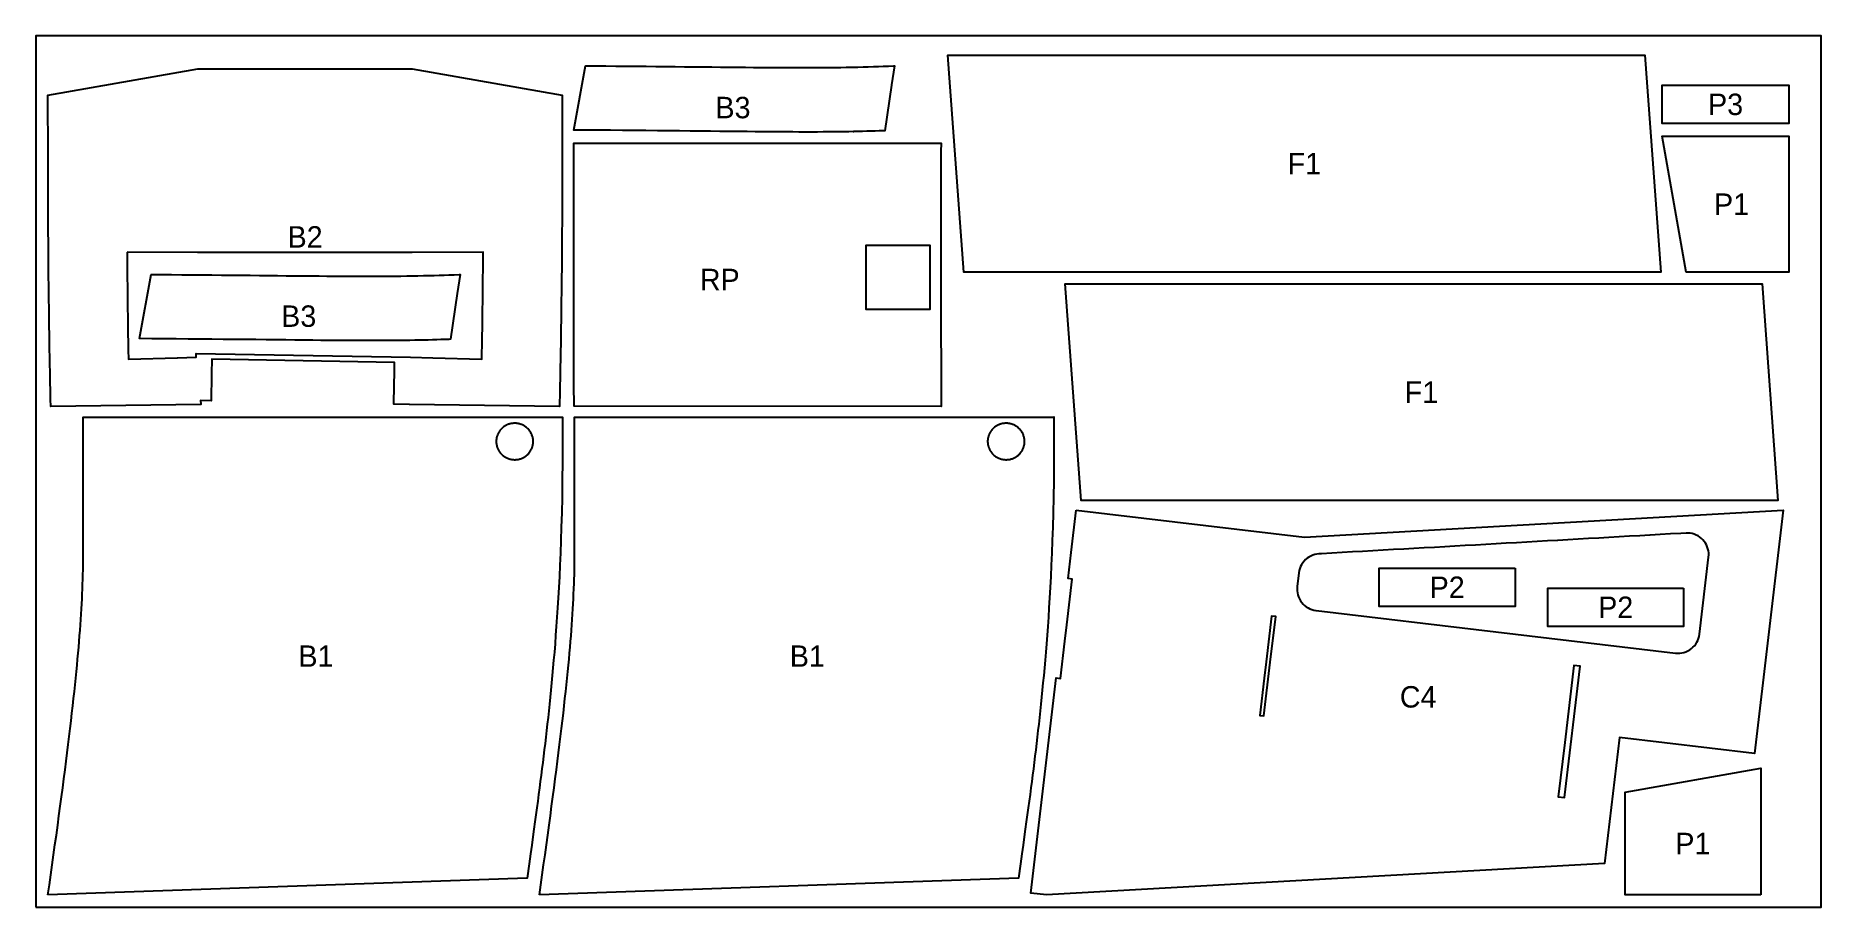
# Model space of a CAD drawing. Header units: millimetres. Extents: x 0 to 2500, y 0 to 1220.
import ezdxf
from ezdxf.enums import TextEntityAlignment as Align

# ---------------------------------------------------------------- set-up
doc = ezdxf.new("R2010")
doc.units = ezdxf.units.MM
for name, color, linetype in [('DECOUPE', 1, 'Continuous'), ('PANNEAU', 8, 'Continuous'), ('REPERES', 5, 'Continuous')]:
    doc.layers.add(name, color=color, linetype=linetype)

msp = doc.modelspace()

# ---------------------------------------------------------------- linework, layer by layer
at = {"layer": 'DECOUPE'}
for points in [[(1059.81, 1085.2), (1059.8, 1085.24), (1050.21, 1085.29), (1050.19, 1085.29), (1040.22, 1085.35), (1040.19, 1085.35), (1040.19, 1085.35), (1029.82, 1085.42), (1029.79, 1085.42), (1029.79, 1085.42), (1019, 1085.5), (1018.97, 1085.5), (1018.97, 1085.5), (1007.75, 1085.6), (1007.73, 1085.6), (1007.73, 1085.6), (996.06, 1085.71), (996.03, 1085.71), (996.03, 1085.71), (983.91, 1085.83), (983.89, 1085.83), (983.89, 1085.83), (971.3, 1085.96), (971.28, 1085.96), (971.28, 1085.96), (971.28, 1085.96), (958.23, 1086.1), (958.21, 1086.1), (958.21, 1086.1), (944.68, 1086.24), (930.68, 1086.39), (916.24, 1086.54), (901.37, 1086.69), (886.08, 1086.84), (870.4, 1086.99), (854.37, 1087.14), (838.02, 1087.29), (821.4, 1087.43), (804.56, 1087.57), (787.53, 1087.71), (770.4, 1087.84), (753.2, 1087.97), (769.75, 1177.85), (784.01, 1177.74), (784.02, 1177.74), (784.02, 1177.74), (798.25, 1177.63), (798.27, 1177.63), (798.27, 1177.63), (812.45, 1177.51), (812.46, 1177.51), (812.46, 1177.51), (826.56, 1177.4), (826.58, 1177.4), (826.58, 1177.4), (840.57, 1177.28), (840.59, 1177.28), (840.59, 1177.28), (854.45, 1177.15), (854.47, 1177.15), (854.47, 1177.15), (854.47, 1177.15), (854.47, 1177.15), (868.19, 1177.03), (868.21, 1177.03), (868.21, 1177.03), (868.21, 1177.03), (868.21, 1177.03), (881.75, 1176.9), (881.77, 1176.9), (881.77, 1176.9), (881.77, 1176.9), (881.77, 1176.9), (895.12, 1176.76), (895.14, 1176.76), (895.14, 1176.76), (908.29, 1176.63), (908.31, 1176.63), (908.31, 1176.63), (921.24, 1176.49), (921.26, 1176.49), (921.26, 1176.49), (921.26, 1176.49), (921.26, 1176.49), (933.95, 1176.36), (933.97, 1176.36), (933.97, 1176.36), (933.97, 1176.36), (946.44, 1176.23), (946.44, 1176.23), (958.66, 1176.1), (958.66, 1176.1), (970.62, 1175.98), (982.31, 1175.86), (982.31, 1175.86), (993.74, 1175.76), (993.74, 1175.76), (1004.9, 1175.66), (1004.9, 1175.66), (1015.79, 1175.57), (1015.79, 1175.57), (1026.42, 1175.5), (1026.42, 1175.5), (1036.79, 1175.44), (1036.79, 1175.44), (1046.9, 1175.39), (1056.76, 1175.36), (1066.37, 1175.34), (1075.74, 1175.35), (1084.89, 1175.36), (1084.89, 1175.36), (1093.81, 1175.4), (1093.81, 1175.4), (1102.52, 1175.46), (1111.03, 1175.53), (1119.34, 1175.62), (1119.34, 1175.62), (1127.47, 1175.73), (1135.42, 1175.86), (1135.42, 1175.86), (1143.21, 1176.01), (1150.85, 1176.18), (1158.34, 1176.36), (1165.71, 1176.56), (1172.94, 1176.77), (1180.07, 1177), (1187.09, 1177.25), (1187.09, 1177.25), (1194.02, 1177.51), (1200.87, 1177.78), (1202.45, 1177.85), (1198.23, 1151.03), (1198.23, 1150.95), (1198.22, 1150.95), (1188.65, 1087.07), (1186.48, 1086.99), (1180.96, 1086.78), (1180.94, 1086.78), (1180.94, 1086.78), (1175.31, 1086.58), (1175.3, 1086.58), (1175.3, 1086.58), (1169.56, 1086.4), (1169.54, 1086.4), (1169.54, 1086.4), (1163.67, 1086.22), (1163.66, 1086.22), (1163.66, 1086.22), (1157.65, 1086.06), (1157.63, 1086.06), (1157.63, 1086.06), (1151.47, 1085.91), (1151.46, 1085.91), (1151.46, 1085.91), (1145.13, 1085.77), (1145.11, 1085.77), (1145.11, 1085.69), (1145.11, 1085.77), (1138.61, 1085.65), (1138.59, 1085.65), (1131.89, 1085.54), (1131.87, 1085.54), (1131.86, 1085.54), (1124.95, 1085.45), (1124.93, 1085.44), (1124.93, 1085.45), (1117.79, 1085.37), (1117.77, 1085.37), (1117.77, 1085.37), (1110.38, 1085.3), (1110.36, 1085.3), (1110.36, 1085.3), (1102.71, 1085.25), (1102.69, 1085.25), (1102.69, 1085.25), (1094.77, 1085.22), (1094.74, 1085.22), (1094.74, 1085.22), (1086.52, 1085.2), (1086.5, 1085.2), (1086.5, 1085.2), (1077.96, 1085.2), (1077.94, 1085.2), (1077.94, 1085.2), (1069.07, 1085.21), (1069.05, 1085.21), (1069.05, 1085.21), (1059.83, 1085.24), (1059.8, 1085.24)], [(1948.39, 1192.91), (2039.78, 1192.91), (2039.78, 1192.91), (2253.02, 1192.91), (2275.36, 889.2), (2275.36, 889.2), (2062.12, 889.2), (1970.73, 889.2), (1970.71, 889.2), (1299.54, 889.2), (1277.2, 1192.91)], [(17.21, 1085.31), (17.21, 1085.31), (17.2, 1102.3), (17.2, 1102.33), (17.2, 1119.44), (17.2, 1119.46), (17.2, 1119.46), (17.2, 1136.66), (227.12, 1173.66), (227.12, 1173.68), (227.2, 1173.68), (527.2, 1173.68), (737.2, 1136.66), (737.2, 1119.48), (737.2, 1119.46), (737.2, 1119.46), (737.2, 1102.34), (737.2, 1102.33), (737.19, 1085.33), (737.19, 1085.31), (737.19, 1085.31), (737.18, 1068.48), (737.18, 1068.46), (737.16, 1051.85), (737.16, 1051.84), (737.16, 1051.84), (737.16, 1051.84), (737.16, 1051.84), (737.16, 1051.84), (737.14, 1035.51), (737.14, 1035.49), (737.14, 1035.49), (737.14, 1035.49), (737.14, 1035.49), (737.14, 1035.49), (737.1, 1019.47), (737.1, 1019.46), (737.1, 1019.46), (737.06, 1003.8), (737.06, 1003.78), (737.06, 1003.78), (737.06, 1003.78), (737.06, 1003.78), (737.06, 1003.78), (737, 988.51), (737, 988.49), (737, 988.49), (736.94, 973.64), (736.94, 973.61), (736.94, 973.61), (736.94, 973.61), (736.94, 973.61), (736.87, 959.19), (736.87, 959.17), (736.87, 959.17), (736.79, 945.2), (736.79, 945.18), (736.79, 945.18), (736.79, 945.18), (736.7, 931.67), (736.7, 931.65), (736.7, 931.65), (736.61, 918.6), (736.61, 918.58), (736.61, 918.58), (736.61, 918.58), (736.61, 918.58), (736.51, 905.99), (736.51, 905.97), (736.51, 905.97), (736.4, 893.84), (736.4, 893.82), (736.4, 893.82), (736.29, 882.15), (736.29, 882.13), (736.29, 882.13), (736.17, 870.9), (736.17, 870.88), (736.17, 870.88), (736.05, 860.08), (736.05, 860.06), (735.92, 849.68), (735.92, 849.66), (735.92, 849.66), (735.8, 839.69), (735.8, 839.66), (735.8, 839.66), (735.67, 830.07), (735.67, 830.05), (735.67, 830.05), (735.54, 820.83), (735.54, 820.81), (735.54, 820.81), (735.41, 811.94), (735.41, 811.92), (735.41, 811.92), (735.27, 803.38), (735.27, 803.36), (735.27, 803.36), (735.14, 795.14), (735.14, 795.12), (735.14, 795.12), (735.01, 787.19), (735.01, 787.17), (735.01, 787.17), (734.88, 779.52), (734.88, 779.5), (734.88, 779.5), (734.75, 772.12), (734.75, 772.09), (734.75, 772.09), (734.62, 764.95), (734.62, 764.93), (734.62, 764.93), (734.5, 758.02), (734.5, 758), (734.49, 758), (734.37, 751.3), (734.37, 751.28), (734.37, 751.28), (734.24, 744.77), (734.24, 744.75), (734.24, 744.75), (734.12, 738.43), (734.12, 738.41), (734.12, 738.41), (734, 732.25), (734, 732.23), (734, 732.23), (733.88, 726.23), (733.88, 726.21), (733.88, 726.21), (733.76, 720.34), (733.76, 720.32), (733.76, 720.32), (733.64, 714.58), (733.64, 714.56), (733.64, 714.56), (733.52, 708.94), (733.52, 708.92), (733.52, 708.92), (733.41, 703.39), (733.41, 703.37), (733.43, 703.37), (733.41, 703.37), (733.41, 703.37), (733.36, 701.2), (523.45, 703.91), (523.45, 703.91), (523.39, 703.91), (523.37, 703.91), (523.37, 703.91), (523.29, 703.91), (523.29, 703.91), (501.38, 704.37), (501.38, 704.57), (501.38, 704.57), (501.49, 709.67), (501.49, 709.67), (501.6, 714.87), (501.6, 714.87), (501.7, 720.19), (501.7, 720.19), (501.82, 725.65), (501.82, 725.65), (501.93, 731.25), (501.93, 731.25), (502.04, 737.01), (502.04, 737.01), (502.16, 742.96), (502.16, 742.96), (502.27, 749.11), (502.27, 749.11), (502.39, 755.47), (502.39, 755.47), (502.52, 762.06), (502.52, 762.06), (502.52, 762.54), (246.57, 767.14), (246.56, 766.68), (246.56, 766.66), (246.44, 760.03), (246.32, 753.69), (246.32, 753.66), (246.21, 747.56), (246.21, 747.53), (246.21, 747.51), (246.11, 741.6), (246.11, 741.56), (246, 735.81), (246, 735.78), (245.9, 730.22), (245.9, 730.2), (245.9, 730.17), (245.8, 724.76), (245.8, 724.74), (245.8, 724.72), (245.71, 719.44), (245.71, 719.42), (245.71, 719.39), (245.61, 714.24), (245.61, 714.21), (245.61, 714.19), (245.52, 709.13), (245.52, 709.11), (245.52, 708.91), (230.92, 709.17), (231.02, 704.11), (231.03, 703.91), (21.04, 701.2), (20.99, 703.35), (20.99, 703.37), (20.99, 703.37), (20.99, 703.39), (20.88, 708.9), (20.88, 708.92), (20.88, 708.92), (20.76, 714.54), (20.76, 714.56), (20.76, 714.56), (20.64, 720.3), (20.64, 720.32), (20.64, 720.32), (20.52, 726.19), (20.52, 726.21), (20.52, 726.21), (20.4, 732.21), (20.4, 732.23), (20.4, 732.23), (20.28, 738.39), (20.28, 738.41), (20.28, 738.41), (20.16, 744.73), (20.16, 744.75), (20.16, 744.75), (20.03, 751.26), (20.03, 751.28), (20.03, 751.28), (19.91, 757.98), (19.91, 758), (19.91, 758), (19.78, 764.91), (19.78, 764.93), (19.78, 764.93), (19.65, 772.07), (19.65, 772.09), (19.65, 772.09), (19.52, 779.48), (19.52, 779.5), (19.52, 779.5), (19.39, 787.15), (19.39, 787.17), (19.39, 787.17), (19.26, 795.1), (19.26, 795.12), (19.26, 795.12), (19.13, 803.34), (19.13, 803.36), (19.13, 803.36), (19, 811.9), (19, 811.92), (19, 811.92), (18.86, 820.79), (18.86, 820.81), (18.86, 820.81), (18.73, 830.03), (18.73, 830.05), (18.73, 830.05), (18.61, 839.64), (18.61, 839.66), (18.61, 839.66), (18.48, 849.64), (18.48, 849.66), (18.48, 849.66), (18.35, 860.04), (18.35, 860.06), (18.35, 860.06), (18.23, 870.86), (18.23, 870.88), (18.23, 870.88), (18.12, 882.11), (18.12, 882.13), (18.12, 882.13), (18, 893.8), (18, 893.82), (18, 893.82), (17.9, 905.95), (17.9, 905.97), (17.9, 905.97), (17.79, 918.55), (17.79, 918.58), (17.79, 918.58), (17.79, 918.58), (17.7, 931.63), (17.7, 931.65), (17.7, 931.65), (17.61, 945.16), (17.61, 945.18), (17.61, 945.18), (17.61, 945.18), (17.53, 959.15), (17.53, 959.17), (17.53, 959.17), (17.46, 973.59), (17.46, 973.61), (17.38, 973.61), (17.46, 973.61), (17.46, 973.61), (17.4, 988.47), (17.4, 988.49), (17.4, 988.49), (17.34, 1003.76), (17.34, 1003.78), (17.34, 1003.78), (17.34, 1003.78), (17.34, 1003.78), (17.3, 1019.43), (17.3, 1019.46), (17.3, 1019.46), (17.27, 1035.46), (17.26, 1035.49), (17.27, 1035.49), (17.27, 1035.49), (17.27, 1035.49), (17.24, 1051.81), (17.24, 1051.84), (17.24, 1051.84), (17.24, 1051.84), (17.24, 1051.84), (17.22, 1068.44), (17.22, 1068.46), (17.21, 1085.28)], [(2277.2, 1150.7), (2277.2, 1150.7), (2454.79, 1150.7), (2454.79, 1097.2), (2277.2, 1097.2), (2277.2, 1150.7)], [(2454.79, 1079.2), (2454.79, 1079.2), (2454.79, 889.2), (2310.69, 889.2), (2277.2, 1079.2)], [(753.24, 997.84), (753.24, 997.84), (753.27, 1011.19), (753.27, 1011.23), (753.29, 1021.18), (753.29, 1021.28), (753.29, 1021.28), (753.33, 1035.89), (753.33, 1035.94), (753.39, 1049.98), (753.39, 1050), (753.39, 1050), (753.4, 1052.56), (753.4, 1052.58), (753.4, 1052.58), (753.41, 1054.46), (753.41, 1054.5), (753.41, 1054.5), (753.42, 1056.38), (753.42, 1056.41), (753.42, 1056.41), (753.43, 1058.28), (753.43, 1058.31), (753.44, 1059.93), (753.44, 1059.97), (753.44, 1059.97), (753.45, 1061.17), (753.45, 1061.21), (753.45, 1061.21), (753.46, 1062.4), (753.46, 1062.43), (753.47, 1063.62), (753.47, 1063.64), (753.47, 1063.64), (753.48, 1064.82), (753.48, 1064.84), (753.48, 1064.84), (753.49, 1066), (753.49, 1066.01), (753.5, 1067.16), (753.5, 1067.17), (753.51, 1068.3), (753.51, 1068.31), (753.53, 1069.42), (1267.55, 1069.42), (1267.53, 1067.75), (1267.52, 1066.05), (1267.51, 1064.32), (1267.5, 1062.58), (1267.49, 1060.82), (1267.48, 1059.05), (1267.47, 1056.67), (1267.45, 1053.08), (1267.41, 1040.24), (1267.37, 1027.1), (1267.34, 1013.19), (1267.32, 999.26), (1267.3, 980.7), (1267.28, 952.87), (1267.28, 921.64), (1267.29, 890.51), (1267.32, 859.51), (1267.37, 828.66), (1267.43, 798.01), (1267.51, 767.57), (1267.56, 752.56), (1267.62, 739.57), (1267.7, 723.26), (1267.76, 712.14), (1267.78, 709.22), (1267.79, 707.6), (1267.8, 706.02), (1267.82, 704.64), (1267.83, 703.42), (1267.84, 702.4), (1267.85, 701.79), (1267.86, 701.2), (753.85, 701.34), (753.77, 701.33), (753.77, 701.33), (753.77, 701.33), (753.77, 701.34), (753.77, 701.34), (753.85, 701.34), (753.84, 701.65), (753.84, 701.67), (753.84, 701.67), (753.83, 702), (753.83, 702.02), (753.82, 702.45), (753.82, 702.47), (753.81, 702.92), (753.81, 702.95), (753.81, 702.95), (753.8, 703.42), (753.8, 703.44), (753.79, 703.95), (753.79, 703.97), (753.71, 703.96), (753.71, 703.97), (753.71, 703.97), (753.79, 703.97), (753.78, 704.47), (753.78, 704.51), (753.78, 704.51), (753.77, 705.05), (753.77, 705.09), (753.76, 705.66), (753.76, 705.68), (753.76, 705.68), (753.75, 706.34), (753.75, 706.36), (753.75, 706.36), (753.74, 707.1), (753.74, 707.12), (753.74, 707.12), (753.74, 707.92), (753.74, 707.93), (753.73, 708.81), (753.73, 708.83), (753.72, 709.74), (753.72, 709.75), (753.71, 710.69), (753.71, 710.71), (753.71, 710.71), (753.7, 712.32), (753.7, 712.34), (753.69, 714.19), (753.69, 714.21), (753.66, 719.21), (753.66, 719.23), (753.66, 719.23), (753.61, 729.05), (753.53, 743.29), (753.53, 743.31), (753.53, 743.31), (753.48, 755.97), (753.48, 755.98), (753.48, 755.98), (753.43, 769.11), (753.43, 769.12), (753.43, 769.12), (753.35, 798.74), (753.35, 798.76), (753.35, 798.76), (753.35, 798.84), (753.35, 798.84), (753.28, 831.88), (753.28, 831.9), (753.28, 831.9), (753.24, 865.28), (753.24, 865.3), (753.24, 865.3), (753.21, 898.86), (753.21, 898.88), (753.21, 898.88), (753.2, 932.58), (753.2, 932.6), (753.2, 932.6), (753.21, 957.98), (753.21, 958.03), (753.21, 958.03), (753.23, 982.73), (753.23, 982.76), (753.24, 997.78)], [(1162.28, 896.63), (1162.3, 866.93), (1162.34, 837.37), (1252.35, 837.41), (1252.31, 866.91), (1252.31, 866.98), (1252.31, 866.98), (1252.29, 896.61), (1252.29, 896.68), (1252.29, 896.68), (1252.28, 926.49), (1162.27, 926.44)], [(127.85, 916.95), (127.94, 905.56), (128.06, 892.92), (128.17, 880.81), (128.29, 869.23), (128.42, 858.16), (128.54, 847.57), (128.67, 837.43), (128.8, 827.74), (128.93, 818.46), (129.06, 809.57), (129.19, 801.06), (129.32, 792.88), (129.45, 785.03), (129.58, 777.49), (129.71, 770.22), (129.77, 767.08), (198.29, 769.05), (198.29, 769.05), (198.37, 769.05), (224.61, 769.84), (224.68, 773.84), (224.68, 773.91), (224.71, 775.25), (224.71, 775.25), (224.71, 775.25), (524.66, 769.99), (556.03, 769.05), (556.11, 769.05), (556.11, 769.05), (624.63, 767.08), (624.69, 770.22), (624.82, 777.49), (624.95, 785.03), (625.08, 792.88), (625.21, 801.06), (625.34, 809.57), (625.47, 818.46), (625.6, 827.74), (625.73, 837.43), (625.86, 847.57), (625.98, 858.16), (626.11, 869.23), (626.23, 880.81), (626.35, 892.92), (626.46, 905.56), (626.55, 916.95), (527.2, 916.59), (527.2, 916.59), (227.2, 916.59), (227.12, 916.59), (227.12, 916.59)], [(451.81, 793.2), (451.8, 793.24), (442.21, 793.29), (442.19, 793.29), (432.22, 793.35), (432.19, 793.35), (432.19, 793.35), (421.82, 793.42), (421.79, 793.42), (421.79, 793.42), (411, 793.5), (410.97, 793.5), (410.97, 793.5), (399.75, 793.6), (399.73, 793.6), (399.73, 793.6), (388.06, 793.71), (388.03, 793.71), (388.03, 793.71), (375.91, 793.83), (375.89, 793.83), (375.89, 793.83), (363.3, 793.96), (363.28, 793.96), (363.28, 793.96), (363.28, 793.96), (350.23, 794.1), (350.21, 794.1), (350.21, 794.1), (336.68, 794.24), (322.68, 794.39), (308.24, 794.54), (293.37, 794.69), (278.08, 794.84), (262.4, 794.99), (246.37, 795.14), (230.02, 795.29), (213.4, 795.43), (196.56, 795.57), (179.53, 795.71), (162.4, 795.84), (145.2, 795.97), (161.75, 885.85), (176.01, 885.74), (176.02, 885.74), (176.02, 885.74), (190.25, 885.63), (190.27, 885.63), (190.27, 885.63), (204.45, 885.51), (204.46, 885.51), (204.46, 885.51), (218.56, 885.4), (218.58, 885.4), (218.58, 885.4), (232.57, 885.28), (232.59, 885.28), (232.59, 885.28), (246.45, 885.15), (246.47, 885.15), (246.47, 885.15), (246.47, 885.15), (246.47, 885.15), (260.19, 885.03), (260.21, 885.03), (260.21, 885.03), (260.21, 885.03), (260.21, 885.03), (273.75, 884.9), (273.77, 884.9), (273.77, 884.9), (273.77, 884.9), (273.77, 884.9), (287.12, 884.76), (287.14, 884.76), (287.14, 884.76), (300.29, 884.63), (300.31, 884.63), (300.31, 884.63), (313.24, 884.49), (313.26, 884.49), (313.26, 884.49), (313.26, 884.49), (313.26, 884.49), (325.95, 884.36), (325.97, 884.36), (325.97, 884.36), (325.97, 884.36), (338.44, 884.23), (338.44, 884.23), (350.66, 884.1), (350.66, 884.1), (362.62, 883.98), (374.31, 883.86), (374.31, 883.86), (385.74, 883.76), (385.74, 883.76), (396.9, 883.66), (396.9, 883.66), (407.79, 883.57), (407.79, 883.57), (418.42, 883.5), (418.42, 883.5), (428.79, 883.44), (428.79, 883.44), (438.9, 883.39), (448.76, 883.36), (458.37, 883.34), (467.74, 883.35), (476.89, 883.36), (476.89, 883.36), (485.81, 883.4), (485.81, 883.4), (494.52, 883.46), (503.03, 883.53), (511.34, 883.62), (511.34, 883.62), (519.47, 883.73), (527.42, 883.86), (527.42, 883.86), (535.21, 884.01), (542.85, 884.18), (550.34, 884.36), (557.71, 884.56), (564.94, 884.77), (572.07, 885), (579.09, 885.25), (579.09, 885.25), (586.02, 885.51), (592.87, 885.78), (594.45, 885.85), (590.23, 859.03), (590.23, 858.95), (590.22, 858.95), (580.65, 795.07), (578.48, 794.99), (572.96, 794.78), (572.94, 794.78), (572.94, 794.78), (567.31, 794.58), (567.3, 794.58), (567.3, 794.58), (561.56, 794.4), (561.54, 794.4), (561.54, 794.4), (555.67, 794.22), (555.66, 794.22), (555.66, 794.22), (549.65, 794.06), (549.63, 794.06), (549.63, 794.06), (543.47, 793.91), (543.46, 793.91), (543.46, 793.91), (537.13, 793.77), (537.11, 793.77), (537.11, 793.69), (537.11, 793.77), (530.61, 793.65), (530.59, 793.65), (523.89, 793.54), (523.87, 793.54), (523.86, 793.54), (516.95, 793.45), (516.93, 793.44), (516.93, 793.45), (509.79, 793.37), (509.77, 793.37), (509.77, 793.37), (502.38, 793.3), (502.36, 793.3), (502.36, 793.3), (494.71, 793.25), (494.69, 793.25), (494.69, 793.25), (486.77, 793.22), (486.74, 793.22), (486.74, 793.22), (478.52, 793.2), (478.5, 793.2), (478.5, 793.2), (469.96, 793.2), (469.94, 793.2), (469.94, 793.2), (461.07, 793.21), (461.05, 793.21), (461.05, 793.21), (451.83, 793.24), (451.8, 793.24)], [(2112.39, 872.91), (2203.78, 872.91), (2203.78, 872.91), (2417.02, 872.91), (2439.36, 569.2), (2439.36, 569.2), (2226.12, 569.2), (2134.73, 569.2), (2134.71, 569.2), (1463.54, 569.2), (1441.2, 872.91)], [(17.2, 17.2), (19.18, 31.34), (21.15, 45.45), (23.12, 59.51), (25.06, 73.49), (26.99, 87.37), (28.88, 101.12), (30.75, 114.73), (32.58, 128.17), (34.37, 141.42), (36.12, 154.47), (37.82, 167.31), (39.47, 179.91), (41.07, 192.28), (42.62, 204.4), (44.12, 216.26), (45.56, 227.87), (46.95, 239.21), (48.28, 250.29), (49.56, 261.11), (50.78, 271.67), (51.95, 281.97), (53.06, 292.02), (54.12, 301.82), (55.13, 311.38), (56.09, 320.71), (57, 329.81), (57.86, 338.69), (58.68, 347.36), (59.45, 355.83), (60.17, 364.11), (60.85, 372.21), (61.49, 380.14), (62.09, 387.91), (62.64, 395.53), (63.16, 403.01), (63.64, 410.36), (64.08, 417.58), (64.49, 424.7), (64.86, 431.72), (65.19, 438.65), (65.49, 445.5), (65.54, 447.05), (65.55, 447.08), (65.55, 447.09), (65.74, 452.28), (65.97, 459), (66.15, 465.67), (66.3, 472.3), (66.4, 478.9), (66.47, 485.49), (66.39, 485.47), (66.39, 485.47), (66.39, 485.47), (66.47, 485.49), (66.49, 492.06), (66.41, 492.04), (66.41, 492.04), (66.41, 492.04), (66.49, 492.06), (66.5, 680.06), (66.42, 680.06), (66.42, 680.06), (66.42, 680.06), (66.5, 680.06), (66.5, 686.06), (66.42, 686.06), (66.42, 686.06), (66.48, 686.06), (66.5, 686.06), (737.7, 686.03), (737.77, 686.06), (737.77, 686.06), (737.77, 686.06), (737.77, 686.06), (737.77, 686.06), (737.77, 686.06), (737.77, 686.06), (737.77, 686.06), (737.77, 686.06), (737.77, 686.06), (737.77, 686.06), (737.77, 686.06), (737.77, 686.06), (737.77, 686.06), (737.77, 686.06), (737.77, 686.05), (737.77, 686.05), (737.77, 686.05), (737.77, 686.05), (737.77, 686.05), (737.77, 686.05), (737.77, 686.05), (737.77, 686.05), (737.77, 686.05), (737.77, 686.05), (737.77, 686.05), (737.77, 686.05), (737.77, 686.05), (737.77, 686.05), (737.77, 686.05), (737.77, 686.05), (737.77, 686.05), (737.77, 686.05), (737.77, 686.05), (737.77, 686.05), (737.77, 686.05), (737.77, 686.05), (737.77, 686.05), (737.77, 686.05), (737.77, 686.05), (737.77, 686.04), (737.77, 686.04), (737.77, 686.04), (737.77, 686.04), (737.77, 686.04), (737.77, 686.04), (737.77, 686.04), (737.77, 686.04), (737.77, 686.04), (737.77, 686.04), (737.77, 686.04), (737.77, 686.04), (737.7, 686.03), (737.69, 662.81), (737.7, 662.78), (737.77, 662.81), (737.77, 662.81), (737.77, 662.81), (737.77, 662.81), (737.77, 662.81), (737.77, 662.81), (737.77, 662.81), (737.77, 662.81), (737.77, 662.81), (737.77, 662.81), (737.77, 662.8), (737.77, 662.8), (737.77, 662.8), (737.77, 662.8), (737.77, 662.8), (737.77, 662.8), (737.77, 662.8), (737.77, 662.8), (737.77, 662.8), (737.77, 662.8), (737.77, 662.8), (737.77, 662.8), (737.77, 662.8), (737.77, 662.8), (737.77, 662.8), (737.77, 662.8), (737.77, 662.8), (737.77, 662.79), (737.77, 662.79), (737.77, 662.79), (737.77, 662.79), (737.77, 662.79), (737.77, 662.79), (737.77, 662.79), (737.77, 662.79), (737.77, 662.79), (737.77, 662.79), (737.77, 662.78), (737.77, 662.78), (737.77, 662.78), (737.77, 662.78), (737.69, 662.78), (737.58, 624.21), (737.59, 624.2), (737.66, 624.21), (737.66, 624.2), (737.66, 624.19), (737.66, 624.19), (737.66, 624.19), (737.66, 624.19), (737.66, 624.19), (737.66, 624.19), (737.66, 624.19), (737.66, 624.19), (737.66, 624.19), (737.66, 624.19), (737.66, 624.18), (737.66, 624.18), (737.66, 624.18), (737.66, 624.18), (737.66, 624.18), (737.66, 624.18), (737.66, 624.18), (737.66, 624.18), (737.66, 624.18), (737.66, 624.18), (737.66, 624.18), (737.66, 624.18), (737.66, 624.18), (737.66, 624.18), (737.66, 624.18), (737.66, 624.18), (737.66, 624.18), (737.66, 624.18), (737.66, 624.18), (737.66, 624.17), (737.66, 624.17), (737.66, 624.17), (737.66, 624.17), (737.66, 624.17), (737.66, 624.17), (737.66, 624.17), (737.66, 624.17), (737.66, 624.17), (737.66, 624.17), (737.66, 624.17), (737.66, 624.17), (737.66, 624.17), (737.66, 624.17), (737.66, 624.17), (737.66, 624.17), (737.66, 624.17), (737.65, 624.17), (737.65, 624.17), (737.65, 624.17), (737.65, 624.17), (737.65, 624.16), (737.65, 624.16), (737.65, 624.16), (737.65, 624.16), (737.65, 624.16), (737.65, 624.16), (737.65, 624.16), (737.65, 624.16), (737.65, 624.16), (737.65, 624.16), (737.65, 624.16), (737.65, 624.16), (737.65, 624.16), (737.58, 624.19), (737.58, 624.19), (737.31, 597.22), (737.33, 597.21), (737.32, 597.21), (737.31, 597.2), (736.94, 573.59), (736.95, 573.57), (736.94, 573.57), (736.94, 573.56), (736.46, 552.05), (736.47, 552.03), (736.47, 552.03), (736.46, 552.02), (735.91, 532.06), (735.92, 532.04), (735.92, 532.04), (735.91, 532.03), (735.29, 513.32), (735.3, 513.31), (735.3, 513.31), (735.29, 513.29), (734.62, 495.65), (734.63, 495.63), (734.63, 495.63), (734.62, 495.62), (733.9, 478.9), (733.9, 478.88), (733.9, 478.88), (733.9, 478.86), (733.13, 462.96), (733.14, 462.95), (733.14, 462.95), (733.13, 462.93), (732.34, 447.77), (732.34, 447.75), (731.51, 433.24), (731.52, 433.22), (731.51, 433.22), (731.51, 433.21), (730.66, 419.32), (730.66, 419.3), (730.66, 419.3), (730.66, 419.3), (730.66, 419.3), (729.79, 405.95), (729.78, 405.93), (728.89, 393.09), (728.9, 393.07), (728.89, 393.07), (728.89, 393.07), (728.89, 393.07), (728.89, 393.07), (727.99, 380.7), (727.99, 380.68), (727.99, 380.68), (727.99, 380.68), (727.99, 380.68), (727.99, 380.68), (727.07, 368.73), (727.07, 368.71), (727.07, 368.71), (727.07, 368.71), (727.07, 368.71), (727.07, 368.71), (726.13, 357.15), (726.14, 357.13), (726.13, 357.13), (726.13, 357.13), (726.13, 357.13), (726.13, 357.13), (725.19, 345.92), (725.2, 345.9), (725.19, 345.9), (725.19, 345.9), (725.19, 345.9), (725.19, 345.9), (724.24, 335.03), (724.24, 335.01), (724.24, 335.01), (724.24, 335.01), (724.24, 335.01), (724.24, 335.01), (723.28, 324.43), (723.28, 324.4), (722.31, 314.09), (722.31, 314.07), (722.31, 314.07), (722.31, 314.07), (722.31, 314.07), (722.31, 314.07), (721.33, 304), (721.33, 303.98), (721.33, 303.98), (721.33, 303.98), (721.33, 303.98), (721.33, 303.98), (720.34, 294.13), (720.35, 294.11), (720.34, 294.11), (720.34, 294.11), (720.34, 294.11), (720.34, 294.11), (719.35, 284.45), (719.35, 284.43), (718.35, 274.95), (718.35, 274.93), (718.34, 274.93), (718.34, 274.93), (718.34, 274.93), (718.34, 274.93), (717.33, 265.59), (717.34, 265.57), (717.33, 265.57), (717.33, 265.57), (717.33, 265.57), (717.33, 265.57), (716.31, 256.35), (716.31, 256.35), (715.28, 247.26), (715.28, 247.24), (715.28, 247.24), (715.28, 247.24), (715.28, 247.24), (715.28, 247.24), (714.24, 238.25), (714.24, 238.22), (714.23, 238.22), (713.18, 229.3), (713.18, 229.28), (713.18, 229.28), (712.11, 220.4), (712.11, 220.38), (712.11, 220.38), (711.03, 211.54), (711.03, 211.52), (711.03, 211.52), (711.03, 211.52), (711.03, 211.52), (709.93, 202.69), (709.93, 202.67), (709.93, 202.67), (709.93, 202.67), (709.93, 202.67), (708.81, 193.84), (708.81, 193.82), (707.67, 184.95), (707.67, 184.93), (707.67, 184.93), (706.51, 176.01), (706.51, 175.99), (706.51, 175.99), (705.33, 166.99), (705.33, 166.97), (705.33, 166.97), (704.12, 157.86), (704.12, 157.84), (702.88, 148.59), (702.88, 148.57), (702.88, 148.57), (701.6, 139.14), (701.6, 139.12), (701.6, 139.12), (700.29, 129.47), (700.28, 129.45), (700.28, 129.45), (698.92, 119.52), (698.92, 119.5), (698.92, 119.5), (697.5, 109.21), (697.5, 109.18), (697.5, 109.18), (697.5, 109.18), (697.5, 109.18), (696.01, 98.43), (696, 98.41), (696, 98.41), (696, 98.41), (696, 98.41), (694.42, 87.02), (694.42, 86.99), (694.41, 86.99), (694.41, 86.99), (694.41, 86.99), (692.7, 74.68), (692.69, 74.65), (692.69, 74.65), (692.69, 74.65), (692.69, 74.65), (692.69, 74.65), (692.69, 74.65), (690.75, 60.74), (690.74, 60.72), (690.74, 60.72), (690.74, 60.72), (690.74, 60.72), (687.97, 40.93)], [(672.33, 626.59), (673.44, 626.68), (674.56, 626.83), (675.67, 627.02), (676.77, 627.26), (677.86, 627.55), (678.94, 627.88), (679.99, 628.26), (681.03, 628.68), (682.03, 629.14), (683, 629.64), (683.95, 630.17), (684.86, 630.73), (685.73, 631.32), (686.57, 631.94), (687.37, 632.58), (688.13, 633.24), (688.86, 633.93), (689.55, 634.62), (690.21, 635.34), (690.82, 636.07), (691.41, 636.81), (691.96, 637.56), (692.47, 638.32), (692.95, 639.09), (693.4, 639.87), (693.81, 640.65), (694.2, 641.44), (694.55, 642.23), (694.87, 643.02), (695.16, 643.82), (695.43, 644.62), (695.66, 645.42), (695.87, 646.22), (696.05, 647.02), (696.2, 647.82), (696.32, 648.62), (696.42, 649.41), (696.5, 650.21), (696.54, 651), (696.56, 651.66), (696.57, 652.32), (696.53, 653.46), (696.44, 654.58), (696.3, 655.7), (696.11, 656.81), (695.87, 657.91), (695.58, 659), (695.24, 660.09), (694.85, 661.17), (694.4, 662.25), (693.89, 663.33), (693.32, 664.41), (692.68, 665.48), (692.04, 666.45), (691.4, 667.32), (690.71, 668.18), (689.96, 669.05), (689.13, 669.92), (688.22, 670.79), (687.31, 671.57), (686.43, 672.27), (685.51, 672.94), (684.55, 673.56), (683.51, 674.18), (682.46, 674.74), (681.43, 675.23), (680.28, 675.72), (679.52, 676), (678.49, 676.35), (677.49, 676.63), (676.54, 676.87), (675.48, 677.09), (674.58, 677.24), (673.6, 677.37), (672.53, 677.47), (671.63, 677.52), (670.68, 677.53), (669.37, 677.5), (668.06, 677.4), (667.08, 677.29), (666.19, 677.15), (665.36, 676.99), (664.59, 676.82), (663.87, 676.64), (662.97, 676.38), (662.05, 676.08), (661.2, 675.76), (660.41, 675.44), (659.67, 675.11), (658.98, 674.78), (658.33, 674.45), (657.51, 673.99), (656.66, 673.48), (655.87, 672.95), (655.13, 672.43), (654.44, 671.9), (653.79, 671.36), (653.17, 670.83), (652.6, 670.29), (652.05, 669.75), (651.53, 669.2), (651.04, 668.66), (650.58, 668.11), (650, 667.38), (649.39, 666.56), (648.84, 665.73), (648.32, 664.91), (647.85, 664.08), (647.42, 663.25), (647.03, 662.43), (646.67, 661.6), (646.35, 660.77), (646.06, 659.95), (645.8, 659.12), (645.58, 658.3), (645.38, 657.48), (645.21, 656.66), (645.07, 655.85), (644.96, 655.04), (644.88, 654.23), (644.82, 653.42), (644.79, 652.62), (644.78, 651.82), (644.8, 651.03), (644.85, 650.25), (644.91, 649.46), (645.01, 648.69), (645.12, 647.91), (645.26, 647.15), (645.42, 646.39), (645.61, 645.64), (645.82, 644.89), (646.05, 644.15), (646.31, 643.42), (646.58, 642.69), (646.88, 641.98), (647.2, 641.27), (647.53, 640.6), (647.88, 639.94), (648.46, 638.93), (649.09, 637.94), (649.77, 636.97), (650.5, 636.03), (651.29, 635.11), (652.14, 634.21), (653.03, 633.35), (653.99, 632.51), (654.9, 631.79), (655.76, 631.17), (656.66, 630.57), (657.6, 630), (658.58, 629.47), (659.6, 628.96), (660.66, 628.5), (661.76, 628.07), (662.91, 627.69), (664.09, 627.36), (665.31, 627.07), (666.57, 626.85), (667.86, 626.68), (669.04, 626.58), (670.13, 626.54), (671.22, 626.54)], [(705.2, 17.2), (707.18, 31.34), (709.15, 45.45), (711.12, 59.51), (713.06, 73.49), (714.99, 87.37), (716.88, 101.12), (718.75, 114.73), (720.58, 128.17), (722.37, 141.42), (724.12, 154.47), (725.82, 167.31), (727.47, 179.91), (729.07, 192.28), (730.62, 204.4), (732.12, 216.26), (733.56, 227.87), (734.95, 239.21), (736.28, 250.29), (737.56, 261.11), (738.78, 271.67), (739.95, 281.97), (741.06, 292.02), (742.12, 301.82), (743.13, 311.38), (744.09, 320.71), (745, 329.81), (745.86, 338.69), (746.68, 347.36), (747.45, 355.83), (748.17, 364.11), (748.85, 372.21), (749.49, 380.14), (750.09, 387.91), (750.64, 395.53), (751.16, 403.01), (751.64, 410.36), (752.08, 417.58), (752.49, 424.7), (752.86, 431.72), (753.19, 438.65), (753.49, 445.5), (753.54, 447.05), (753.55, 447.08), (753.55, 447.09), (753.74, 452.28), (753.97, 459), (754.15, 465.67), (754.3, 472.3), (754.4, 478.9), (754.47, 485.49), (754.39, 485.47), (754.39, 485.47), (754.39, 485.47), (754.47, 485.49), (754.49, 492.06), (754.41, 492.04), (754.41, 492.04), (754.41, 492.04), (754.49, 492.06), (754.5, 680.06), (754.42, 680.06), (754.42, 680.06), (754.42, 680.06), (754.5, 680.06), (754.5, 686.06), (754.42, 686.06), (754.42, 686.06), (754.48, 686.06), (754.5, 686.06), (1425.7, 686.03), (1425.77, 686.06), (1425.77, 686.06), (1425.77, 686.06), (1425.77, 686.06), (1425.77, 686.06), (1425.77, 686.06), (1425.77, 686.06), (1425.77, 686.06), (1425.77, 686.06), (1425.77, 686.06), (1425.77, 686.06), (1425.77, 686.06), (1425.77, 686.06), (1425.77, 686.06), (1425.77, 686.06), (1425.77, 686.05), (1425.77, 686.05), (1425.77, 686.05), (1425.77, 686.05), (1425.77, 686.05), (1425.77, 686.05), (1425.77, 686.05), (1425.77, 686.05), (1425.77, 686.05), (1425.77, 686.05), (1425.77, 686.05), (1425.77, 686.05), (1425.77, 686.05), (1425.77, 686.05), (1425.77, 686.05), (1425.77, 686.05), (1425.77, 686.05), (1425.77, 686.05), (1425.77, 686.05), (1425.77, 686.05), (1425.77, 686.05), (1425.77, 686.05), (1425.77, 686.05), (1425.77, 686.05), (1425.77, 686.05), (1425.77, 686.04), (1425.77, 686.04), (1425.77, 686.04), (1425.77, 686.04), (1425.77, 686.04), (1425.77, 686.04), (1425.77, 686.04), (1425.77, 686.04), (1425.77, 686.04), (1425.77, 686.04), (1425.77, 686.04), (1425.77, 686.04), (1425.7, 686.03), (1425.69, 662.81), (1425.7, 662.78), (1425.77, 662.81), (1425.77, 662.81), (1425.77, 662.81), (1425.77, 662.81), (1425.77, 662.81), (1425.77, 662.81), (1425.77, 662.81), (1425.77, 662.81), (1425.77, 662.81), (1425.77, 662.81), (1425.77, 662.8), (1425.77, 662.8), (1425.77, 662.8), (1425.77, 662.8), (1425.77, 662.8), (1425.77, 662.8), (1425.77, 662.8), (1425.77, 662.8), (1425.77, 662.8), (1425.77, 662.8), (1425.77, 662.8), (1425.77, 662.8), (1425.77, 662.8), (1425.77, 662.8), (1425.77, 662.8), (1425.77, 662.8), (1425.77, 662.8), (1425.77, 662.79), (1425.77, 662.79), (1425.77, 662.79), (1425.77, 662.79), (1425.77, 662.79), (1425.77, 662.79), (1425.77, 662.79), (1425.77, 662.79), (1425.77, 662.79), (1425.77, 662.79), (1425.77, 662.78), (1425.77, 662.78), (1425.77, 662.78), (1425.77, 662.78), (1425.69, 662.78), (1425.58, 624.21), (1425.59, 624.2), (1425.66, 624.21), (1425.66, 624.2), (1425.66, 624.19), (1425.66, 624.19), (1425.66, 624.19), (1425.66, 624.19), (1425.66, 624.19), (1425.66, 624.19), (1425.66, 624.19), (1425.66, 624.19), (1425.66, 624.19), (1425.66, 624.19), (1425.66, 624.18), (1425.66, 624.18), (1425.66, 624.18), (1425.66, 624.18), (1425.66, 624.18), (1425.66, 624.18), (1425.66, 624.18), (1425.66, 624.18), (1425.66, 624.18), (1425.66, 624.18), (1425.66, 624.18), (1425.66, 624.18), (1425.66, 624.18), (1425.66, 624.18), (1425.66, 624.18), (1425.66, 624.18), (1425.66, 624.18), (1425.66, 624.18), (1425.66, 624.18), (1425.66, 624.17), (1425.66, 624.17), (1425.66, 624.17), (1425.66, 624.17), (1425.66, 624.17), (1425.66, 624.17), (1425.66, 624.17), (1425.66, 624.17), (1425.66, 624.17), (1425.66, 624.17), (1425.66, 624.17), (1425.66, 624.17), (1425.66, 624.17), (1425.66, 624.17), (1425.66, 624.17), (1425.66, 624.17), (1425.66, 624.17), (1425.65, 624.17), (1425.65, 624.17), (1425.65, 624.17), (1425.65, 624.17), (1425.65, 624.16), (1425.65, 624.16), (1425.65, 624.16), (1425.65, 624.16), (1425.65, 624.16), (1425.65, 624.16), (1425.65, 624.16), (1425.65, 624.16), (1425.65, 624.16), (1425.65, 624.16), (1425.65, 624.16), (1425.65, 624.16), (1425.65, 624.16), (1425.58, 624.19), (1425.58, 624.19), (1425.31, 597.22), (1425.33, 597.21), (1425.32, 597.21), (1425.31, 597.2), (1424.94, 573.59), (1424.95, 573.57), (1424.94, 573.57), (1424.94, 573.56), (1424.46, 552.05), (1424.47, 552.03), (1424.47, 552.03), (1424.46, 552.02), (1423.91, 532.06), (1423.92, 532.04), (1423.92, 532.04), (1423.91, 532.03), (1423.29, 513.32), (1423.3, 513.31), (1423.3, 513.31), (1423.29, 513.29), (1422.62, 495.65), (1422.63, 495.63), (1422.63, 495.63), (1422.62, 495.62), (1421.9, 478.9), (1421.9, 478.88), (1421.9, 478.88), (1421.9, 478.86), (1421.13, 462.96), (1421.14, 462.95), (1421.14, 462.95), (1421.13, 462.93), (1420.34, 447.77), (1420.34, 447.75), (1419.51, 433.24), (1419.52, 433.22), (1419.51, 433.22), (1419.51, 433.21), (1418.66, 419.32), (1418.66, 419.3), (1418.66, 419.3), (1418.66, 419.3), (1418.66, 419.3), (1417.79, 405.95), (1417.78, 405.93), (1416.89, 393.09), (1416.9, 393.07), (1416.89, 393.07), (1416.89, 393.07), (1416.89, 393.07), (1416.89, 393.07), (1415.99, 380.7), (1415.99, 380.68), (1415.99, 380.68), (1415.99, 380.68), (1415.99, 380.68), (1415.99, 380.68), (1415.07, 368.73), (1415.07, 368.71), (1415.07, 368.71), (1415.07, 368.71), (1415.07, 368.71), (1415.07, 368.71), (1414.13, 357.15), (1414.14, 357.13), (1414.13, 357.13), (1414.13, 357.13), (1414.13, 357.13), (1414.13, 357.13), (1413.19, 345.92), (1413.2, 345.9), (1413.19, 345.9), (1413.19, 345.9), (1413.19, 345.9), (1413.19, 345.9), (1412.24, 335.03), (1412.24, 335.01), (1412.24, 335.01), (1412.24, 335.01), (1412.24, 335.01), (1412.24, 335.01), (1411.28, 324.43), (1411.28, 324.4), (1410.31, 314.09), (1410.31, 314.07), (1410.31, 314.07), (1410.31, 314.07), (1410.31, 314.07), (1410.31, 314.07), (1409.33, 304), (1409.33, 303.98), (1409.33, 303.98), (1409.33, 303.98), (1409.33, 303.98), (1409.33, 303.98), (1408.34, 294.13), (1408.35, 294.11), (1408.34, 294.11), (1408.34, 294.11), (1408.34, 294.11), (1408.34, 294.11), (1407.35, 284.45), (1407.35, 284.43), (1406.35, 274.95), (1406.35, 274.93), (1406.34, 274.93), (1406.34, 274.93), (1406.34, 274.93), (1406.34, 274.93), (1405.33, 265.59), (1405.34, 265.57), (1405.33, 265.57), (1405.33, 265.57), (1405.33, 265.57), (1405.33, 265.57), (1404.31, 256.35), (1404.31, 256.35), (1403.28, 247.26), (1403.28, 247.24), (1403.28, 247.24), (1403.28, 247.24), (1403.28, 247.24), (1403.28, 247.24), (1402.24, 238.25), (1402.24, 238.22), (1402.23, 238.22), (1401.18, 229.3), (1401.18, 229.28), (1401.18, 229.28), (1400.11, 220.4), (1400.11, 220.38), (1400.11, 220.38), (1399.03, 211.54), (1399.03, 211.52), (1399.03, 211.52), (1399.03, 211.52), (1399.03, 211.52), (1397.93, 202.69), (1397.93, 202.67), (1397.93, 202.67), (1397.93, 202.67), (1397.93, 202.67), (1396.81, 193.84), (1396.81, 193.82), (1395.67, 184.95), (1395.67, 184.93), (1395.67, 184.93), (1394.51, 176.01), (1394.51, 175.99), (1394.51, 175.99), (1393.33, 166.99), (1393.33, 166.97), (1393.33, 166.97), (1392.12, 157.86), (1392.12, 157.84), (1390.88, 148.59), (1390.88, 148.57), (1390.88, 148.57), (1389.6, 139.14), (1389.6, 139.12), (1389.6, 139.12), (1388.29, 129.47), (1388.28, 129.45), (1388.28, 129.45), (1386.92, 119.52), (1386.92, 119.5), (1386.92, 119.5), (1385.5, 109.21), (1385.5, 109.18), (1385.5, 109.18), (1385.5, 109.18), (1385.5, 109.18), (1384.01, 98.43), (1384, 98.41), (1384, 98.41), (1384, 98.41), (1384, 98.41), (1382.42, 87.02), (1382.42, 86.99), (1382.41, 86.99), (1382.41, 86.99), (1382.41, 86.99), (1380.7, 74.68), (1380.69, 74.65), (1380.69, 74.65), (1380.69, 74.65), (1380.69, 74.65), (1380.69, 74.65), (1380.69, 74.65), (1378.75, 60.74), (1378.74, 60.72), (1378.74, 60.72), (1378.74, 60.72), (1378.74, 60.72), (1375.97, 40.93)], [(1360.33, 626.59), (1361.44, 626.68), (1362.56, 626.83), (1363.67, 627.02), (1364.77, 627.26), (1365.86, 627.55), (1366.94, 627.88), (1367.99, 628.26), (1369.03, 628.68), (1370.03, 629.14), (1371, 629.64), (1371.95, 630.17), (1372.86, 630.73), (1373.73, 631.32), (1374.57, 631.94), (1375.37, 632.58), (1376.13, 633.24), (1376.86, 633.93), (1377.55, 634.62), (1378.21, 635.34), (1378.82, 636.07), (1379.41, 636.81), (1379.96, 637.56), (1380.47, 638.32), (1380.95, 639.09), (1381.4, 639.87), (1381.81, 640.65), (1382.2, 641.44), (1382.55, 642.23), (1382.87, 643.02), (1383.16, 643.82), (1383.43, 644.62), (1383.66, 645.42), (1383.87, 646.22), (1384.05, 647.02), (1384.2, 647.82), (1384.32, 648.62), (1384.42, 649.41), (1384.5, 650.21), (1384.54, 651), (1384.56, 651.66), (1384.57, 652.32), (1384.53, 653.46), (1384.44, 654.58), (1384.3, 655.7), (1384.11, 656.81), (1383.87, 657.91), (1383.58, 659), (1383.24, 660.09), (1382.85, 661.17), (1382.4, 662.25), (1381.89, 663.33), (1381.32, 664.41), (1380.68, 665.48), (1380.04, 666.45), (1379.4, 667.32), (1378.71, 668.18), (1377.96, 669.05), (1377.13, 669.92), (1376.22, 670.79), (1375.31, 671.57), (1374.43, 672.27), (1373.51, 672.94), (1372.55, 673.56), (1371.51, 674.18), (1370.46, 674.74), (1369.43, 675.23), (1368.28, 675.72), (1367.52, 676), (1366.49, 676.35), (1365.49, 676.63), (1364.54, 676.87), (1363.48, 677.09), (1362.58, 677.24), (1361.6, 677.37), (1360.53, 677.47), (1359.63, 677.52), (1358.68, 677.53), (1357.37, 677.5), (1356.06, 677.4), (1355.08, 677.29), (1354.19, 677.15), (1353.36, 676.99), (1352.59, 676.82), (1351.87, 676.64), (1350.97, 676.38), (1350.05, 676.08), (1349.2, 675.76), (1348.41, 675.44), (1347.67, 675.11), (1346.98, 674.78), (1346.33, 674.45), (1345.51, 673.99), (1344.66, 673.48), (1343.87, 672.95), (1343.13, 672.43), (1342.44, 671.9), (1341.79, 671.36), (1341.17, 670.83), (1340.6, 670.29), (1340.05, 669.75), (1339.53, 669.2), (1339.04, 668.66), (1338.58, 668.11), (1338, 667.38), (1337.39, 666.56), (1336.84, 665.73), (1336.32, 664.91), (1335.85, 664.08), (1335.42, 663.25), (1335.03, 662.43), (1334.67, 661.6), (1334.35, 660.77), (1334.06, 659.95), (1333.8, 659.12), (1333.58, 658.3), (1333.38, 657.48), (1333.21, 656.66), (1333.07, 655.85), (1332.96, 655.04), (1332.88, 654.23), (1332.82, 653.42), (1332.79, 652.62), (1332.78, 651.82), (1332.8, 651.03), (1332.85, 650.25), (1332.91, 649.46), (1333.01, 648.69), (1333.12, 647.91), (1333.26, 647.15), (1333.42, 646.39), (1333.61, 645.64), (1333.82, 644.89), (1334.05, 644.15), (1334.31, 643.42), (1334.58, 642.69), (1334.88, 641.98), (1335.2, 641.27), (1335.53, 640.6), (1335.88, 639.94), (1336.46, 638.93), (1337.09, 637.94), (1337.77, 636.97), (1338.5, 636.03), (1339.29, 635.11), (1340.14, 634.21), (1341.03, 633.35), (1341.99, 632.51), (1342.9, 631.79), (1343.76, 631.17), (1344.66, 630.57), (1345.6, 630), (1346.58, 629.47), (1347.6, 628.96), (1348.66, 628.5), (1349.76, 628.07), (1350.91, 627.69), (1352.09, 627.36), (1353.31, 627.07), (1354.57, 626.85), (1355.86, 626.68), (1357.04, 626.58), (1358.13, 626.54), (1359.22, 626.54)], [(1456.78, 556.03), (1776.45, 518.13), (1776.45, 518.13), (1776.46, 518.13), (1776.46, 518.14), (1776.46, 518.14), (1776.47, 518.15), (1776.47, 518.15), (1776.47, 518.16), (1776.48, 518.17), (1776.49, 518.18), (1776.5, 518.19), (1776.5, 518.19), (1776.5, 518.19), (1776.5, 518.19), (1776.51, 518.19), (1776.51, 518.2), (1776.51, 518.2), (1776.53, 518.2), (1776.54, 518.2), (1776.54, 518.2), (1776.54, 518.2), (1776.55, 518.2), (1776.55, 518.2), (1776.55, 518.2), (1776.55, 518.2), (1776.55, 518.2), (1776.55, 518.2), (1776.55, 518.2), (1776.55, 518.2), (1776.55, 518.2), (1776.54, 518.12), (2446.67, 556.03), (2406.27, 215.37), (2217.6, 237.74), (2196.69, 61.38), (1415.05, 17.2), (1393.2, 19.79), (1428.93, 321.17), (1434.89, 320.47), (1441.09, 372.71), (1443.77, 395.33), (1451.37, 459.43), (1445.41, 460.14), (1449.72, 496.45)], [(1769.91, 474.1), (1769.12, 471.22), (1768.62, 468.27), (1766.31, 448.84), (1766.11, 445.91), (1766.2, 442.96), (1766.57, 440.04), (1767.23, 437.17), (1768.17, 434.38), (1769.37, 431.7), (1770.83, 429.14), (1772.54, 426.74), (1774.47, 424.52), (1776.62, 422.5), (1778.95, 420.7), (1781.44, 419.14), (1784.08, 417.83), (1786.83, 416.78), (1789.67, 416.01), (1792.49, 415.53), (1792.49, 415.54), (1792.57, 415.52), (2296.05, 355.82), (2296.13, 355.83), (2296.13, 355.82), (2298.98, 355.62), (2301.93, 355.71), (2304.85, 356.08), (2307.72, 356.74), (2310.51, 357.68), (2313.19, 358.88), (2315.75, 360.35), (2318.15, 362.05), (2320.37, 363.99), (2322.39, 366.13), (2324.19, 368.46), (2325.75, 370.95), (2327.06, 373.59), (2328.11, 376.34), (2328.88, 379.18), (2329.37, 382.08), (2342.2, 490.29), (2342.4, 493.19), (2342.32, 496.09), (2341.96, 498.98), (2341.32, 501.81), (2340.41, 504.58), (2339.24, 507.24), (2337.81, 509.77), (2336.15, 512.16), (2334.26, 514.37), (2332.17, 516.39), (2329.89, 518.2), (2327.45, 519.77), (2324.87, 521.11), (2322.17, 522.19), (2319.37, 523), (2316.52, 523.53), (2313.62, 523.79), (2310.71, 523.77), (2303.3, 523.35), (2288.93, 522.54), (2288.93, 522.54), (2288.85, 522.53), (2288.85, 522.53), (2274.55, 521.72), (2260.19, 520.91), (2260.18, 520.91), (2260.1, 520.91), (2260.1, 520.91), (2245.81, 520.1), (2245.81, 520.1), (2245.73, 520.09), (2245.73, 520.09), (2231.44, 519.28), (2217.07, 518.47), (2217.07, 518.47), (2216.99, 518.47), (2216.99, 518.47), (2202.7, 517.66), (2188.43, 516.85), (2188.33, 516.85), (2188.33, 516.85), (2188.33, 516.85), (2188.33, 516.85), (2173.96, 516.03), (2159.68, 515.22), (2159.58, 515.22), (2159.58, 515.22), (2159.5, 515.21), (2145.21, 514.32), (2130.94, 513.6), (2130.76, 513.59), (2116.58, 512.79), (2116.48, 512.78), (2116.48, 512.78), (2102.11, 511.97), (2087.74, 511.15), (2073.46, 510.35), (2073.37, 510.34), (2073.37, 510.34), (2073.37, 510.34), (2058.99, 509.53), (2044.7, 508.72), (2044.7, 508.72), (2044.62, 508.72), (2044.62, 508.72), (2044.62, 508.72), (2044.62, 508.72), (2030.25, 507.9), (2015.98, 507.09), (2015.88, 507.09), (2015.88, 507.09), (2015.88, 507.09), (2001.61, 506.28), (2001.51, 506.28), (2001.51, 506.28), (2001.51, 506.28), (1987.14, 505.46), (1972.87, 504.66), (1972.77, 504.65), (1972.77, 504.65), (1972.77, 504.65), (1972.77, 504.65), (1958.4, 503.84), (1944.13, 503.03), (1944.03, 503.02), (1944.03, 503.02), (1929.66, 502.21), (1915.39, 501.4), (1915.29, 501.4), (1915.29, 501.4), (1915.29, 501.4), (1901.02, 500.59), (1900.92, 500.59), (1900.92, 500.59), (1900.92, 500.59), (1886.55, 499.77), (1872.27, 498.96), (1872.18, 498.96), (1872.18, 498.96), (1872.17, 498.96), (1857.8, 498.15), (1843.53, 497.34), (1843.43, 497.33), (1843.43, 497.33), (1843.43, 497.33), (1843.43, 497.33), (1829.06, 496.52), (1814.76, 495.71), (1814.69, 495.71), (1814.69, 495.71), (1814.69, 495.71), (1800.32, 494.89), (1796.71, 494.69), (1793.74, 494.37), (1790.81, 493.76), (1787.96, 492.86), (1785.21, 491.68), (1782.6, 490.23), (1780.14, 488.53), (1777.86, 486.59), (1775.78, 484.44), (1773.93, 482.09), (1772.33, 479.56), (1770.98, 476.89)], [(2071.2, 474.7), (2071.2, 421.2), (1881.2, 421.2), (1881.2, 421.2), (1881.2, 421.2), (1881.2, 474.7), (2071.2, 474.7), (2071.2, 474.7)], [(2307.2, 446.7), (2307.2, 393.2), (2117.2, 393.2), (2117.2, 393.2), (2117.2, 393.2), (2117.2, 446.7), (2307.2, 446.7), (2307.2, 446.7)], [(1719.9, 320.7), (1713.73, 268.66), (1719.61, 267.97), (1719.61, 267.98), (1719.69, 267.96), (1728.59, 343.02), (1736.17, 406.92), (1736.11, 406.87), (1736.11, 406.87), (1736.11, 406.87), (1736.17, 406.92), (1736.17, 406.92), (1736.09, 406.9), (1736.09, 406.9), (1736.09, 406.9), (1736.09, 406.91), (1736.09, 406.91), (1736.08, 406.93), (1730.29, 407.62), (1730.29, 407.62), (1730.29, 407.62), (1730.29, 407.61), (1730.29, 407.61), (1730.21, 407.63), (1722.63, 343.73)], [(2140.71, 230.49), (2131.74, 154.83), (2140.67, 153.77), (2162.45, 337.43), (2153.51, 338.49)], [(2415.2, 17.2), (2415.2, 17.2), (2225.2, 17.2), (2225.2, 161.3), (2415.2, 194.79)]]:
    msp.add_lwpolyline(points, close=True, dxfattribs=at)
at = {"layer": 'PANNEAU'}
msp.add_lwpolyline([(0, 0), (2500, 0), (2500, 1220), (0, 1220)], close=True, dxfattribs=at)

# ---------------------------------------------------------------- texts
at = {"layer": 'REPERES'}
for s, p in [('B3', (976.25, 1119.46)), ('P3', (2366, 1123.95)), ('F1', (1776.28, 1041.06)), ('P1', (2374.37, 984.2)), ('B2', (377.2, 938.41)), ('RP', (957.76, 878.75)), ('B3', (368.25, 827.46)), ('F1', (1940.28, 721.06)), ('P2', (1976.2, 447.95)), ('P2', (2212.2, 419.95)), ('B1', (392.36, 351.6)), ('B1', (1080.36, 351.6)), ('C4', (1935.58, 294.57)), ('P1', (2320.2, 89.25))]:
    msp.add_text(s, height=30, dxfattribs=at).set_placement(p, align=Align.MIDDLE_CENTER)

doc.saveas('drawing.dxf')
